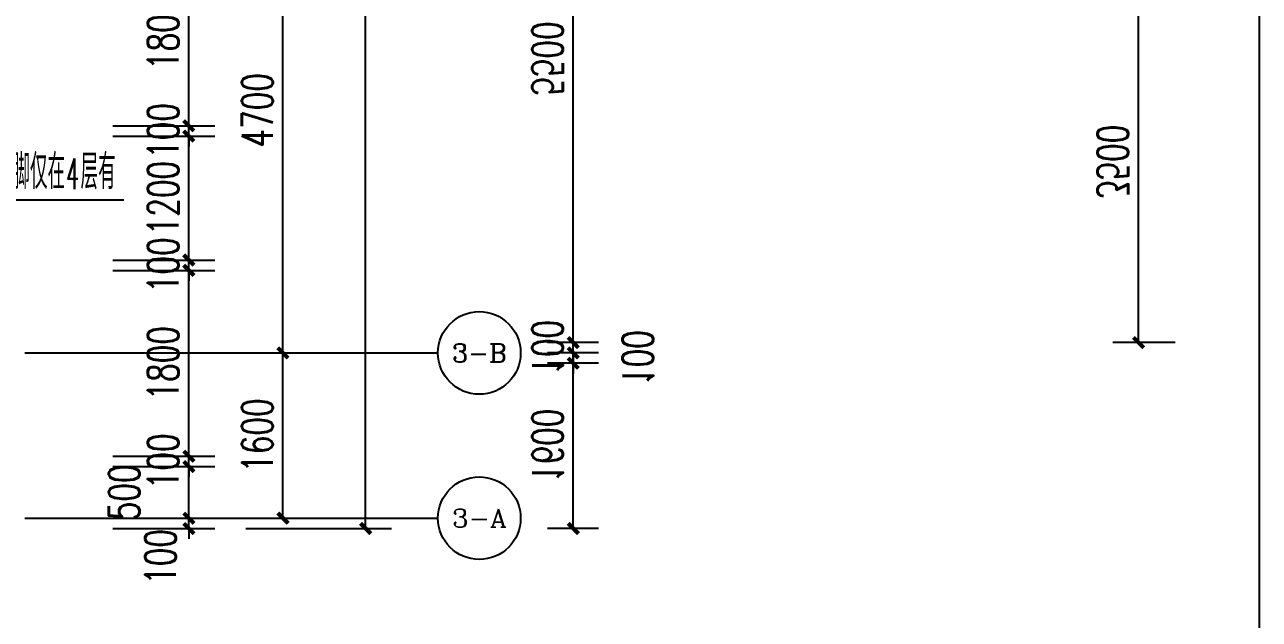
# Model space of a CAD drawing. Extents: x -129588 to 17450, y 1144 to 109436.
# Drawn here: x 5501 to 17450, y 72619 to 78377 of the extents above; entities that cross this region are included whole.
import ezdxf
from ezdxf.enums import TextEntityAlignment as Align

# ---------------------------------------------------------------- set-up
doc = ezdxf.new("R2010")
doc.units = 0
doc.header["$LTSCALE"] = 1000
doc.header["$MEASUREMENT"] = 0
for name, color, linetype in [('A-第三道尺寸线', 105, 'Continuous'), ('AXIS', 3, 'Continuous'), ('AXIS_TEXT', 7, 'Continuous'), ('DIM_LEAD', 3, 'Continuous'), ('PUB_TEXT', 7, 'Continuous')]:
    doc.layers.add(name, color=color, linetype=linetype)
doc.styles.add('_TCH_AXIS', font='COMPLEX', dxfattribs={"bigfont": 'GBCBIG'})
doc.styles.add('_TCH_DIM', font='SIMPLEX.shx', dxfattribs={"width": 0.7, "bigfont": 'GBCBIG.shx'})
doc.styles.add('_TCH_DIM_T3', font='SIMPLEX.shx', dxfattribs={"width": 0.705882, "bigfont": 'GBCBIG.shx'})
doc.styles.add('COMPLEX', font='COMPLEX')
doc.dimstyles.new('_TCH_ARCH&&100', dxfattribs={"dimtxt": 297.5, "dimasz": 100, "dimexe": 250, "dimexo": 300, "dimgap": 100, "dimtad": 1, "dimdec": 0, "dimzin": 0, "dimdsep": 46, "dimtxsty": '_TCH_DIM_T3', "dimblk": 'ARCHTICK', "dimcen": 0.09, "dimclrt": 7, "dimazin": 2, "dimtfac": 1, "dimtdec": 0, "dimtix": 1, "dimtmove": 2, "dimatfit": 3, "dimfxl": 0, "dimtolj": 1, "dimtzin": 0, "dimarcsym": 0})

# ---------------------------------------------------------------- blocks, each defined once
blk = doc.blocks.new('_ArchTick')
at = {"color": 0, "linetype": 'ByBlock', "const_width": 0.4}
blk.add_lwpolyline([(-0.5, -0.5), (0.5, 0.5)], dxfattribs=at)
blk = doc.blocks.new('*D1028')
at = {"layer": 'A-第三道尺寸线', "color": 0, "lineweight": -2, "transparency": 16777216}
for p, q in [((6050, 166235), (5554, 166235)), ((5804, 160735), (5804, 166235)), ((6050, 160735), (5554, 160735))]:
    blk.add_line(p, q, dxfattribs=at)
at = {"layer": 'Defpoints', "color": 0, "transparency": 16777216}
for p in [(5804, 166235), (6350, 166235), (6350, 160735)]:
    blk.add_point(p, dxfattribs=at)
at = {"layer": 'A-第三道尺寸线', "color": 0, "lineweight": -2, "transparency": 16777216, "xscale": 100, "yscale": 100, "zscale": 100}
for p, rotation in [((5804, 166235), 90), ((5804, 160735), 270)]:
    blk.add_blockref('_ArchTick', p, dxfattribs=dict(at, rotation=rotation))
at = {"layer": 'A-第三道尺寸线', "color": 7, "transparency": 16777216, "insert": (5556, 163485), "char_height": 297.5, "attachment_point": 5, "rotation": 90, "style": '_TCH_DIM_T3'}
blk.add_mtext('\\A1;5500', dxfattribs=at)
blk = doc.blocks.new('*D1029')
at = {"layer": 'A-第三道尺寸线', "color": 0, "lineweight": -2, "transparency": 16777216}
for p, q in [((5804, 160735), (5804, 160835)), ((6050, 160735), (5554, 160735)), ((5804, 160635), (5804, 160735)), ((6050, 160635), (5554, 160635)), ((5804, 160635), (5804, 160535))]:
    blk.add_line(p, q, dxfattribs=at)
at = {"layer": 'Defpoints', "color": 0, "transparency": 16777216}
for p in [(5804, 160735), (6350, 160735), (6350, 160635)]:
    blk.add_point(p, dxfattribs=at)
at = {"layer": 'A-第三道尺寸线', "color": 0, "lineweight": -2, "transparency": 16777216, "xscale": 100, "yscale": 100, "zscale": 100}
for p, rotation in [((5804, 160735), 270), ((5804, 160635), 90)]:
    blk.add_blockref('_ArchTick', p, dxfattribs=dict(at, rotation=rotation))
at = {"layer": 'A-第三道尺寸线', "color": 7, "transparency": 16777216, "insert": (5556, 160685), "char_height": 297.5, "attachment_point": 5, "rotation": 90, "style": '_TCH_DIM_T3'}
blk.add_mtext('\\A1;100', dxfattribs=at)
blk = doc.blocks.new('*D1030')
at = {"layer": 'A-第三道尺寸线', "color": 0, "lineweight": -2, "transparency": 16777216}
for p, q in [((5804, 160635), (5804, 160735)), ((6050, 160635), (5554, 160635)), ((5804, 160535), (5804, 160635)), ((6050, 160535), (5554, 160535)), ((5804, 160535), (5804, 160435))]:
    blk.add_line(p, q, dxfattribs=at)
at = {"layer": 'Defpoints', "color": 0, "transparency": 16777216}
for p in [(5804, 160635), (6350, 160635), (6350, 160535)]:
    blk.add_point(p, dxfattribs=at)
at = {"layer": 'A-第三道尺寸线', "color": 0, "lineweight": -2, "transparency": 16777216, "xscale": 100, "yscale": 100, "zscale": 100}
for p, rotation in [((5804, 160635), 270), ((5804, 160535), 90)]:
    blk.add_blockref('_ArchTick', p, dxfattribs=dict(at, rotation=rotation))
at = {"layer": 'A-第三道尺寸线', "color": 7, "transparency": 16777216, "insert": (6429, 160585), "char_height": 297.5, "attachment_point": 5, "rotation": 90, "style": '_TCH_DIM_T3'}
blk.add_mtext('\\A1;100', dxfattribs=at)
blk = doc.blocks.new('*D1031')
at = {"layer": 'A-第三道尺寸线', "color": 0, "lineweight": -2, "transparency": 16777216}
for p, q in [((6050, 160535), (5554, 160535)), ((5804, 158935), (5804, 160535)), ((6050, 158935), (5554, 158935))]:
    blk.add_line(p, q, dxfattribs=at)
at = {"layer": 'Defpoints', "color": 0, "transparency": 16777216}
for p in [(5804, 160535), (6350, 160535), (6350, 158935)]:
    blk.add_point(p, dxfattribs=at)
at = {"layer": 'A-第三道尺寸线', "color": 0, "lineweight": -2, "transparency": 16777216, "xscale": 100, "yscale": 100, "zscale": 100}
for p, rotation in [((5804, 160535), 90), ((5804, 158935), 270)]:
    blk.add_blockref('_ArchTick', p, dxfattribs=dict(at, rotation=rotation))
at = {"layer": 'A-第三道尺寸线', "color": 7, "transparency": 16777216, "insert": (5556, 159735), "char_height": 297.5, "attachment_point": 5, "rotation": 90, "style": '_TCH_DIM_T3'}
blk.add_mtext('\\A1;1600', dxfattribs=at)
blk = doc.blocks.new('*D1034')
at = {"layer": 'A-第三道尺寸线', "color": 0, "lineweight": -2, "transparency": 16777216}
for p, q in [((11630, 164235), (11025, 164235)), ((11275, 160735), (11275, 164235)), ((11630, 160735), (11025, 160735))]:
    blk.add_line(p, q, dxfattribs=at)
at = {"layer": 'Defpoints', "color": 0, "transparency": 16777216}
for p in [(11275, 164235), (11930, 164235), (11930, 160735)]:
    blk.add_point(p, dxfattribs=at)
at = {"layer": 'A-第三道尺寸线', "color": 0, "lineweight": -2, "transparency": 16777216, "xscale": 100, "yscale": 100, "zscale": 100}
for p, rotation in [((11275, 164235), 90), ((11275, 160735), 270)]:
    blk.add_blockref('_ArchTick', p, dxfattribs=dict(at, rotation=rotation))
at = {"layer": 'A-第三道尺寸线', "color": 7, "transparency": 16777216, "insert": (11027, 162485), "char_height": 297.5, "attachment_point": 5, "rotation": 90, "style": '_TCH_DIM_T3'}
blk.add_mtext('\\A1;3500', dxfattribs=at)
blk = doc.blocks.new('*D789')
at = {"layer": 'A-第三道尺寸线', "color": 0, "lineweight": -2, "transparency": 16777216}
for p, q in [((6353, 79198), (7340, 79198)), ((7090, 77398), (7090, 79198)), ((6353, 77398), (7340, 77398))]:
    blk.add_line(p, q, dxfattribs=at)
at = {"layer": 'Defpoints', "color": 0, "transparency": 16777216}
for p in [(6053, 79198), (7090, 79198), (6053, 77398)]:
    blk.add_point(p, dxfattribs=at)
at = {"layer": 'A-第三道尺寸线', "color": 0, "lineweight": -2, "transparency": 16777216, "xscale": 100, "yscale": 100, "zscale": 100}
for p, rotation in [((7090, 79198), 90), ((7090, 77398), 270)]:
    blk.add_blockref('_ArchTick', p, dxfattribs=dict(at, rotation=rotation))
at = {"layer": 'A-第三道尺寸线', "color": 7, "transparency": 16777216, "insert": (6841, 78298), "char_height": 297.5, "attachment_point": 5, "rotation": 90, "style": '_TCH_DIM_T3'}
blk.add_mtext('\\A1;1800', dxfattribs=at)
blk = doc.blocks.new('*D790')
at = {"layer": 'A-第三道尺寸线', "color": 0, "lineweight": -2, "transparency": 16777216}
for p, q in [((7090, 77398), (7090, 77498)), ((6353, 77398), (7340, 77398)), ((7090, 77298), (7090, 77398)), ((6353, 77298), (7340, 77298)), ((7090, 77298), (7090, 77198))]:
    blk.add_line(p, q, dxfattribs=at)
at = {"layer": 'Defpoints', "color": 0, "transparency": 16777216}
for p in [(6053, 77398), (7090, 77398), (6053, 77298)]:
    blk.add_point(p, dxfattribs=at)
at = {"layer": 'A-第三道尺寸线', "color": 0, "lineweight": -2, "transparency": 16777216, "xscale": 100, "yscale": 100, "zscale": 100}
for p, rotation in [((7090, 77398), 270), ((7090, 77298), 90)]:
    blk.add_blockref('_ArchTick', p, dxfattribs=dict(at, rotation=rotation))
at = {"layer": 'A-第三道尺寸线', "color": 7, "transparency": 16777216, "insert": (6841, 77348), "char_height": 297.5, "attachment_point": 5, "rotation": 90, "style": '_TCH_DIM_T3'}
blk.add_mtext('\\A1;100', dxfattribs=at)
blk = doc.blocks.new('*D791')
at = {"layer": 'A-第三道尺寸线', "color": 0, "lineweight": -2, "transparency": 16777216}
for p, q in [((6353, 77298), (7340, 77298)), ((7090, 76098), (7090, 77298)), ((6353, 76098), (7340, 76098))]:
    blk.add_line(p, q, dxfattribs=at)
at = {"layer": 'Defpoints', "color": 0, "transparency": 16777216}
for p in [(6053, 77298), (7090, 77298), (6053, 76098)]:
    blk.add_point(p, dxfattribs=at)
at = {"layer": 'A-第三道尺寸线', "color": 0, "lineweight": -2, "transparency": 16777216, "xscale": 100, "yscale": 100, "zscale": 100}
for p, rotation in [((7090, 77298), 90), ((7090, 76098), 270)]:
    blk.add_blockref('_ArchTick', p, dxfattribs=dict(at, rotation=rotation))
at = {"layer": 'A-第三道尺寸线', "color": 7, "transparency": 16777216, "insert": (6841, 76698), "char_height": 297.5, "attachment_point": 5, "rotation": 90, "style": '_TCH_DIM_T3'}
blk.add_mtext('\\A1;1200', dxfattribs=at)
blk = doc.blocks.new('*D792')
at = {"layer": 'A-第三道尺寸线', "color": 0, "lineweight": -2, "transparency": 16777216}
for p, q in [((7090, 76098), (7090, 76198)), ((6353, 76098), (7340, 76098)), ((6353, 75998), (7340, 75998)), ((7090, 75998), (7090, 76098)), ((7090, 75998), (7090, 75898))]:
    blk.add_line(p, q, dxfattribs=at)
at = {"layer": 'Defpoints', "color": 0, "transparency": 16777216}
for p in [(6053, 76098), (6053, 75998), (7090, 76098)]:
    blk.add_point(p, dxfattribs=at)
at = {"layer": 'A-第三道尺寸线', "color": 0, "lineweight": -2, "transparency": 16777216, "xscale": 100, "yscale": 100, "zscale": 100}
for p, rotation in [((7090, 76098), 270), ((7090, 75998), 90)]:
    blk.add_blockref('_ArchTick', p, dxfattribs=dict(at, rotation=rotation))
at = {"layer": 'A-第三道尺寸线', "color": 7, "transparency": 16777216, "insert": (6841, 76048), "char_height": 297.5, "attachment_point": 5, "rotation": 90, "style": '_TCH_DIM_T3'}
blk.add_mtext('\\A1;100', dxfattribs=at)
blk = doc.blocks.new('*D793')
at = {"layer": 'A-第三道尺寸线', "color": 0, "lineweight": -2, "transparency": 16777216}
for p, q in [((6353, 75998), (7340, 75998)), ((7090, 74198), (7090, 75998)), ((6353, 74198), (7340, 74198))]:
    blk.add_line(p, q, dxfattribs=at)
at = {"layer": 'Defpoints', "color": 0, "transparency": 16777216}
for p in [(6053, 75998), (7090, 75998), (6053, 74198)]:
    blk.add_point(p, dxfattribs=at)
at = {"layer": 'A-第三道尺寸线', "color": 0, "lineweight": -2, "transparency": 16777216, "xscale": 100, "yscale": 100, "zscale": 100}
for p, rotation in [((7090, 75998), 90), ((7090, 74198), 270)]:
    blk.add_blockref('_ArchTick', p, dxfattribs=dict(at, rotation=rotation))
at = {"layer": 'A-第三道尺寸线', "color": 7, "transparency": 16777216, "insert": (6841, 75098), "char_height": 297.5, "attachment_point": 5, "rotation": 90, "style": '_TCH_DIM_T3'}
blk.add_mtext('\\A1;1800', dxfattribs=at)
blk = doc.blocks.new('*D794')
at = {"layer": 'A-第三道尺寸线', "color": 0, "lineweight": -2, "transparency": 16777216}
for p, q in [((7090, 74198), (7090, 74298)), ((6353, 74198), (7340, 74198)), ((6353, 74098), (7340, 74098)), ((7090, 74098), (7090, 74198)), ((7090, 74098), (7090, 73998))]:
    blk.add_line(p, q, dxfattribs=at)
at = {"layer": 'Defpoints', "color": 0, "transparency": 16777216}
for p in [(6053, 74198), (6053, 74098), (7090, 74198)]:
    blk.add_point(p, dxfattribs=at)
at = {"layer": 'A-第三道尺寸线', "color": 0, "lineweight": -2, "transparency": 16777216, "xscale": 100, "yscale": 100, "zscale": 100}
for p, rotation in [((7090, 74198), 270), ((7090, 74098), 90)]:
    blk.add_blockref('_ArchTick', p, dxfattribs=dict(at, rotation=rotation))
at = {"layer": 'A-第三道尺寸线', "color": 7, "transparency": 16777216, "insert": (6841, 74148), "char_height": 297.5, "attachment_point": 5, "rotation": 90, "style": '_TCH_DIM_T3'}
blk.add_mtext('\\A1;100', dxfattribs=at)
blk = doc.blocks.new('*D795')
at = {"layer": 'A-第三道尺寸线', "color": 0, "lineweight": -2, "transparency": 16777216}
for p, q in [((6353, 74098), (7340, 74098)), ((7090, 73598), (7090, 74098)), ((6353, 73598), (7340, 73598))]:
    blk.add_line(p, q, dxfattribs=at)
at = {"layer": 'Defpoints', "color": 0, "transparency": 16777216}
for p in [(6053, 74098), (7090, 74098), (6053, 73598)]:
    blk.add_point(p, dxfattribs=at)
at = {"layer": 'A-第三道尺寸线', "color": 0, "lineweight": -2, "transparency": 16777216, "xscale": 100, "yscale": 100, "zscale": 100}
for p, rotation in [((7090, 74098), 90), ((7090, 73598), 270)]:
    blk.add_blockref('_ArchTick', p, dxfattribs=dict(at, rotation=rotation))
at = {"layer": 'A-第三道尺寸线', "color": 7, "transparency": 16777216, "insert": (6465, 73848), "char_height": 297.5, "attachment_point": 5, "rotation": 90, "style": '_TCH_DIM_T3'}
blk.add_mtext('\\A1;500', dxfattribs=at)
blk = doc.blocks.new('*D796')
at = {"layer": 'A-第三道尺寸线', "color": 0, "lineweight": -2, "transparency": 16777216}
for p, q in [((7090, 73598), (7090, 73698)), ((6353, 73598), (7340, 73598)), ((6353, 73498), (7340, 73498)), ((7090, 73498), (7090, 73598)), ((7090, 73498), (7090, 73398))]:
    blk.add_line(p, q, dxfattribs=at)
at = {"layer": 'Defpoints', "color": 0, "transparency": 16777216}
for p in [(6053, 73598), (6053, 73498), (7090, 73598)]:
    blk.add_point(p, dxfattribs=at)
at = {"layer": 'A-第三道尺寸线', "color": 0, "lineweight": -2, "transparency": 16777216, "xscale": 100, "yscale": 100, "zscale": 100}
for p, rotation in [((7090, 73598), 270), ((7090, 73498), 90)]:
    blk.add_blockref('_ArchTick', p, dxfattribs=dict(at, rotation=rotation))
at = {"layer": 'A-第三道尺寸线', "color": 7, "transparency": 16777216, "insert": (6815, 73223), "char_height": 297.5, "attachment_point": 5, "rotation": 90, "style": '_TCH_DIM_T3'}
blk.add_mtext('\\A1;100', dxfattribs=at)
blk = doc.blocks.new('*D847')
at = {"layer": 'AXIS', "color": 0, "lineweight": -2, "transparency": 16777216}
for p, q in [((5801, 75198), (8251, 75198)), ((8001, 73598), (8001, 75198)), ((5801, 73598), (8251, 73598))]:
    blk.add_line(p, q, dxfattribs=at)
at = {"layer": 'Defpoints', "color": 0, "transparency": 16777216}
for p in [(5501, 75198), (8001, 75198), (5501, 73598)]:
    blk.add_point(p, dxfattribs=at)
at = {"layer": 'AXIS', "color": 0, "lineweight": -2, "transparency": 16777216, "xscale": 100, "yscale": 100, "zscale": 100}
for p, rotation in [((8001, 75198), 90), ((8001, 73598), 270)]:
    blk.add_blockref('_ArchTick', p, dxfattribs=dict(at, rotation=rotation))
at = {"layer": 'AXIS', "color": 7, "transparency": 16777216, "insert": (7753, 74398), "char_height": 297.5, "attachment_point": 5, "rotation": 90, "style": '_TCH_DIM_T3'}
blk.add_mtext('\\A1;1600', dxfattribs=at)
blk = doc.blocks.new('*D848')
at = {"layer": 'AXIS', "color": 0, "lineweight": -2, "transparency": 16777216}
for p, q in [((5801, 79898), (8251, 79898)), ((8001, 75198), (8001, 79898)), ((5801, 75198), (8251, 75198))]:
    blk.add_line(p, q, dxfattribs=at)
at = {"layer": 'Defpoints', "color": 0, "transparency": 16777216}
for p in [(5501, 79898), (8001, 79898), (5501, 75198)]:
    blk.add_point(p, dxfattribs=at)
at = {"layer": 'AXIS', "color": 0, "lineweight": -2, "transparency": 16777216, "xscale": 100, "yscale": 100, "zscale": 100}
for p, rotation in [((8001, 79898), 90), ((8001, 75198), 270)]:
    blk.add_blockref('_ArchTick', p, dxfattribs=dict(at, rotation=rotation))
at = {"layer": 'AXIS', "color": 7, "transparency": 16777216, "insert": (7753, 77548), "char_height": 297.5, "attachment_point": 5, "rotation": 90, "style": '_TCH_DIM_T3'}
blk.add_mtext('\\A1;4700', dxfattribs=at)
blk = doc.blocks.new('*D860')
at = {"layer": 'AXIS', "color": 0, "lineweight": -2, "transparency": 16777216}
for p, q in [((7640, 95398), (9051, 95398)), ((8801, 73498), (8801, 95398)), ((7640, 73498), (9051, 73498))]:
    blk.add_line(p, q, dxfattribs=at)
at = {"layer": 'Defpoints', "color": 0, "transparency": 16777216}
for p in [(7340, 95398), (8801, 95398), (7340, 73498)]:
    blk.add_point(p, dxfattribs=at)
at = {"layer": 'AXIS', "color": 0, "lineweight": -2, "transparency": 16777216, "xscale": 100, "yscale": 100, "zscale": 100}
for p, rotation in [((8801, 95398), 90), ((8801, 73498), 270)]:
    blk.add_blockref('_ArchTick', p, dxfattribs=dict(at, rotation=rotation))
at = {"layer": 'AXIS', "color": 7, "transparency": 16777216, "insert": (8553, 84448), "char_height": 297.5, "attachment_point": 5, "rotation": 90, "style": '_TCH_DIM_T3'}
blk.add_mtext('\\A1;21900', dxfattribs=at)
blk = doc.blocks.new('_AXISO')
blk.add_circle((0, 0), 0.5)
at = {"layer": 'AXIS_TEXT', "style": 'COMPLEX', "width": 1.041667}
blk.add_attdef('A', text='', height=0.56, dxfattribs=at).set_placement((-0.25, -0.28), (0.25, -0.28), align=Align.FIT)
blk = doc.blocks.new('a3huxing0323')
at = {"layer": 'A-第三道尺寸线'}
for p1, p2, distance, picture, middle in [((6350.3, 160734.8), (6350.3, 166234.8), 546, '*D1028', (5555.6, 163484.8)), ((11929.6, 160734.8), (11929.6, 164234.8), 654.3, '*D1034', (11026.6, 162484.8)), ((6350.3, 160634.8), (6350.3, 160734.8), 546, '*D1029', (5555.6, 160684.8)), ((6350.3, 158934.8), (6350.3, 160534.8), 546, '*D1031', (5555.6, 159734.8))]:
    dim = blk.add_aligned_dim(p1=p1, p2=p2, distance=distance, dimstyle='_TCH_ARCH&&100', dxfattribs=at)
    dim.commit()
    dim.dimension.update_dxf_attribs({"geometry": picture, "text_midpoint": middle})
dim = blk.add_linear_dim(base=(5804.3, 160634.8), p1=(6350.3, 160534.8), p2=(6350.3, 160634.8), angle=90, dimstyle='_TCH_ARCH&&100', dxfattribs=at)
dim.commit()
dim.dimension.update_dxf_attribs({"geometry": '*D1030', "text_midpoint": (6429.3, 160584.8), "dimtype": 161})

msp = doc.modelspace()

# ---------------------------------------------------------------- block references
at = {"xscale": -1}
msp.add_blockref('a3huxing0323', (-5006.1, -85436.6), dxfattribs=at)

# ---------------------------------------------------------------- next in the draw order: linework, layer by layer
msp.add_lwpolyline([(-57443, 109435.5), (17450, 109435.5), (17450, 55290), (-57443, 55290)], close=True)
at = {"layer": 'AXIS'}
for p, q in [((5501.3, 75198.2), (9501.3, 75198.2)), ((5501.3, 73598.2), (9501.3, 73598.2))]:
    msp.add_line(p, q, dxfattribs=at)
at = {"layer": 'DIM_LEAD'}
msp.add_line((4952.1, 76679.6), (6459.9, 76679.6), dxfattribs=at)

# ---------------------------------------------------------------- next in the draw order: block references
at = {"layer": 'AXIS'}
ref = msp.add_blockref('_AXISO', (9901.3, 75198.2), dxfattribs=dict(at, xscale=800, yscale=800, zscale=800))
ref.add_attrib('A', '3-B', dxfattribs={"layer": 'AXIS_TEXT', "height": 179.65, "style": '_TCH_AXIS'}).set_placement((9636.1, 75108.4), (10166.5, 75108.4), align=Align.FIT)
ref = msp.add_blockref('_AXISO', (9901.3, 73598.2), dxfattribs=dict(at, xscale=800, yscale=800, zscale=800))
ref.add_attrib('A', '3-A', dxfattribs={"layer": 'AXIS_TEXT', "height": 177.09, "style": '_TCH_AXIS'}).set_placement((9635.7, 73509.7), (10166.9, 73509.7), align=Align.FIT)

# ---------------------------------------------------------------- next in the draw order: texts
at = {"layer": 'PUB_TEXT', "style": '_TCH_DIM'}
for s, height, width, p in [('此线脚仅在', 337.59, 0.7, (5042, 76784.6)), ('4', 297.5, 0.494118, (5902.1, 76784.6)), ('层有', 337.59, 0.7, (6042.1, 76784.6))]:
    msp.add_text(s, height=height, dxfattribs=dict(at, width=width)).set_placement(p)

# ---------------------------------------------------------------- next in the draw order: dimensions: what is measured, and where the dimension line sits
at = {"layer": 'A-第三道尺寸线'}
for p1, p2, picture, middle in [((6053.1, 77398.2), (6053.1, 79198.2), '*D789', (6841.2, 78298.2)), ((6053.1, 77298.2), (6053.1, 77398.2), '*D790', (6841.2, 77348.2)), ((6053.1, 76098.2), (6053.1, 77298.2), '*D791', (6841.2, 76698.2)), ((6053.1, 75998.2), (6053.1, 76098.2), '*D792', (6841.2, 76048.2)), ((6053.1, 74198.2), (6053.1, 75998.2), '*D793', (6841.2, 75098.2)), ((6053.1, 74098.2), (6053.1, 74198.2), '*D794', (6841.2, 74148.2))]:
    dim = msp.add_aligned_dim(p1=p1, p2=p2, distance=-1036.9, dimstyle='_TCH_ARCH&&100', dxfattribs=at)
    dim.commit()
    dim.dimension.update_dxf_attribs({"geometry": picture, "text_midpoint": middle})
for base, p1, p2, picture, middle in [((7090, 74098.2), (6053.1, 73598.2), (6053.1, 74098.2), '*D795', (6465, 73848.2)), ((7090, 73598.2), (6053.1, 73498.2), (6053.1, 73598.2), '*D796', (6815, 73223.2))]:
    dim = msp.add_linear_dim(base=base, p1=p1, p2=p2, angle=90, dimstyle='_TCH_ARCH&&100', dxfattribs=at)
    dim.commit()
    dim.dimension.update_dxf_attribs({"geometry": picture, "text_midpoint": middle, "dimtype": 129})
at = {"layer": 'AXIS'}
for p1, p2, distance, picture, middle in [((7340, 73498.2), (7340, 95398.2), -1461.3, '*D860', (8552.6, 84448.2)), ((5501.3, 75198.2), (5501.3, 79898.2), -2500, '*D848', (7752.6, 77548.2)), ((5501.3, 73598.2), (5501.3, 75198.2), -2500, '*D847', (7752.6, 74398.2))]:
    dim = msp.add_aligned_dim(p1=p1, p2=p2, distance=distance, dimstyle='_TCH_ARCH&&100', dxfattribs=at)
    dim.commit()
    dim.dimension.update_dxf_attribs({"geometry": picture, "text_midpoint": middle})

doc.saveas('drawing.dxf')
